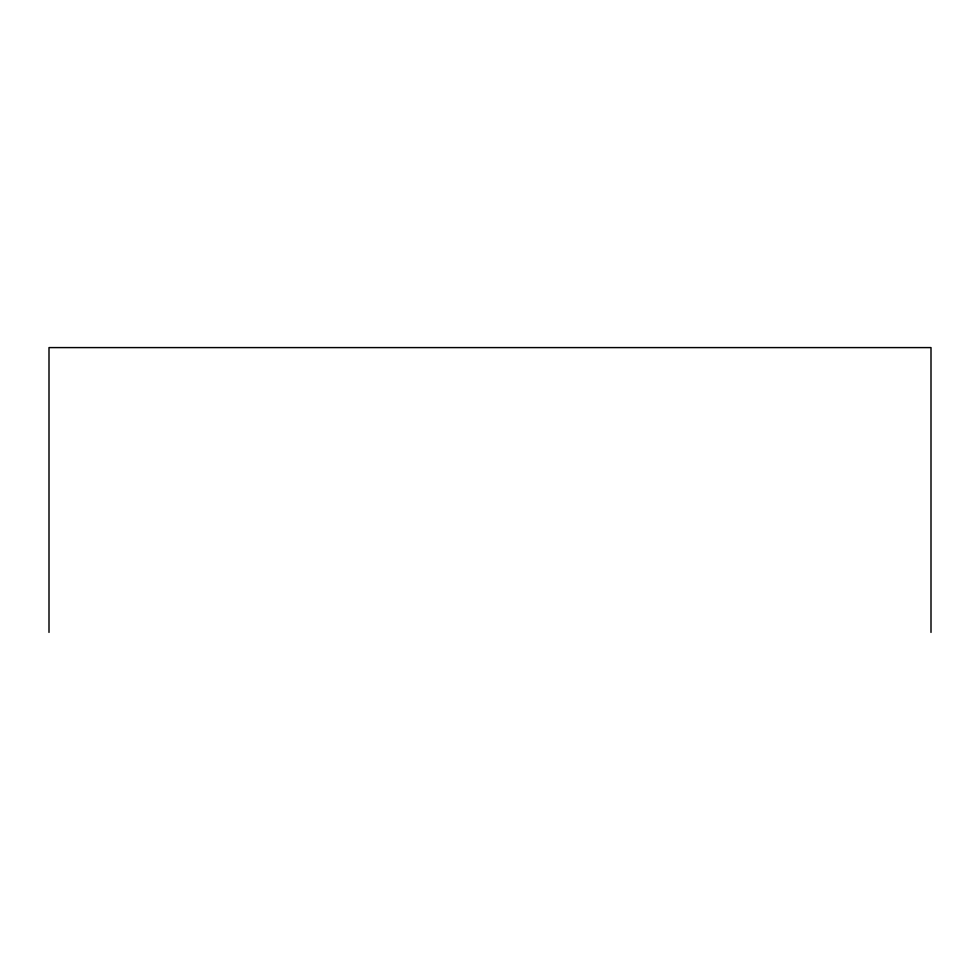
<?xml version="1.0" encoding="UTF-8"?>
<svg xmlns="http://www.w3.org/2000/svg" width="980" height="980" viewBox="0 0 980 980"><rect width="100%" height="100%" fill="white"/><g stroke="black" fill="none" stroke-linecap="round" stroke-linejoin="round"><path stroke-width="1.47" d="M931 632.406L931 347.594L49 347.594L49 632.406"/></g></svg>
